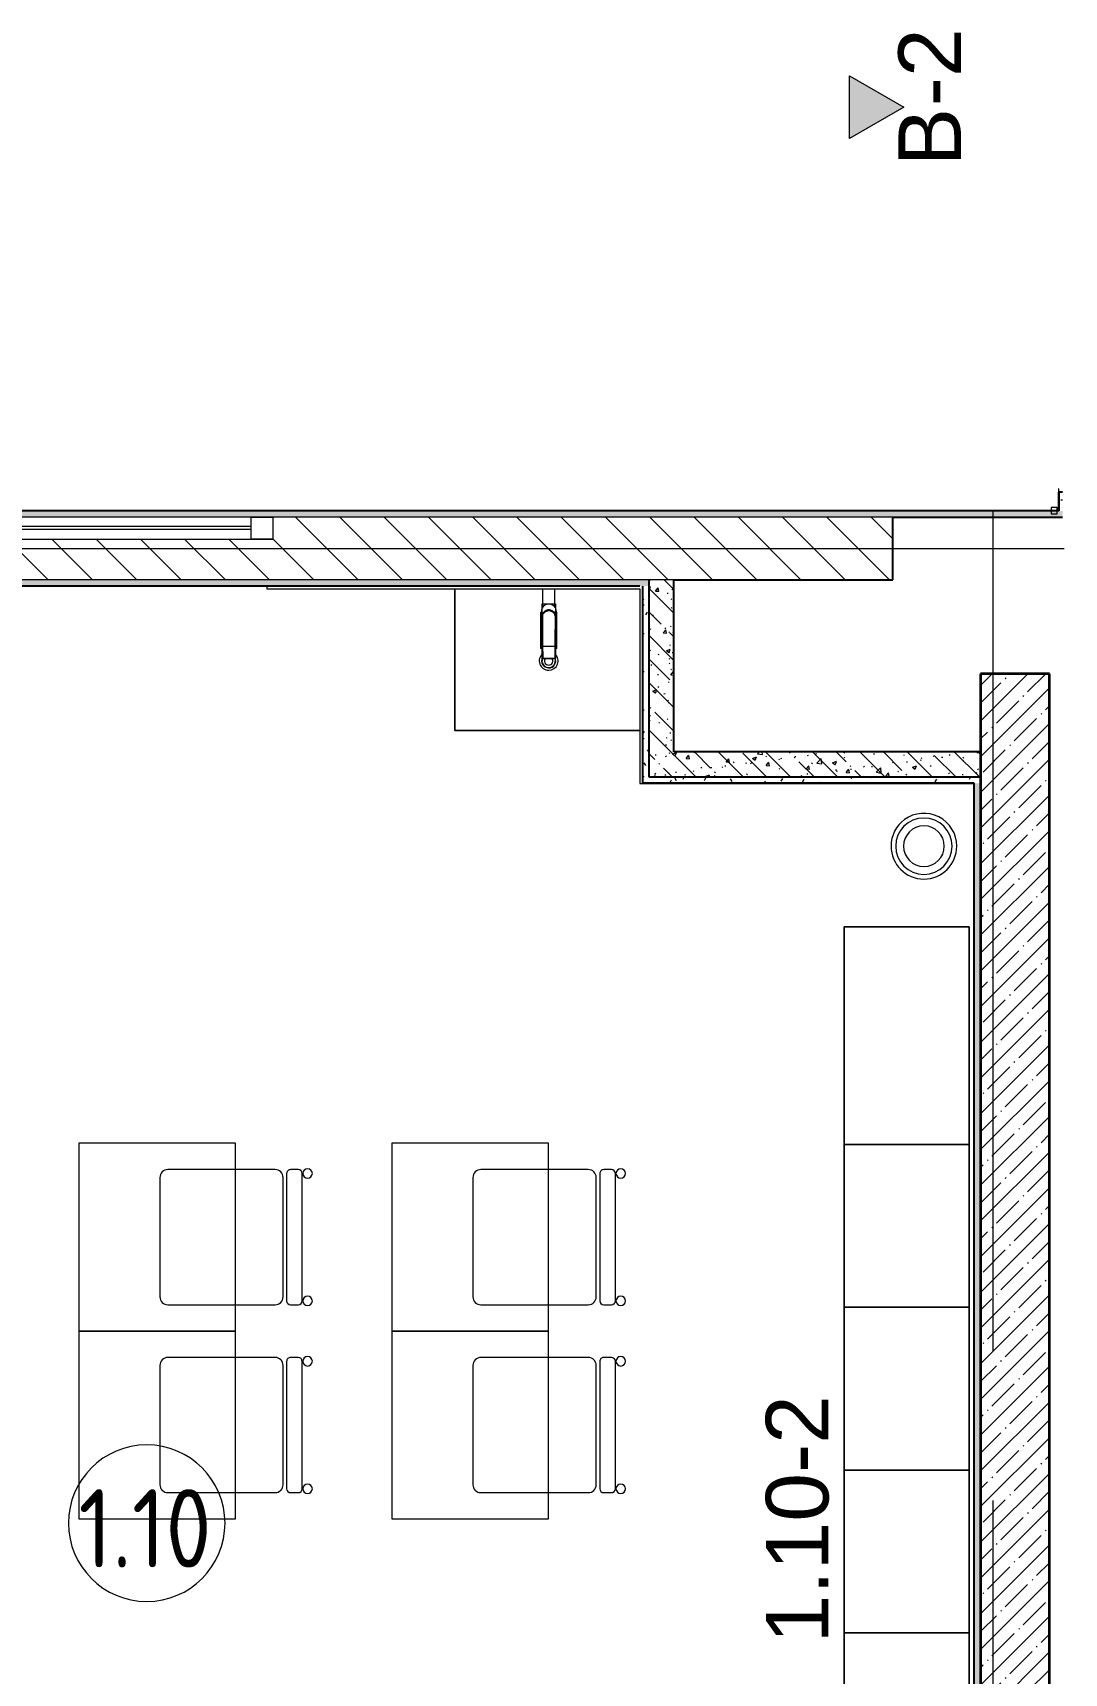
# Model space of a CAD drawing. Header units: millimetres. Extents: x 855 to 55293, y -2351 to 9447.
# Drawn here: x 15206 to 18500, y 4207 to 9447 of the extents above; entities that cross this region are included whole.
import ezdxf

# ---------------------------------------------------------------- set-up
doc = ezdxf.new("R2010")
doc.units = ezdxf.units.MM
doc.linetypes.add('Осевая', pattern=[3175, 635, -476.25, 1587.5, -476.25])
for name, color, linetype, lineweight in [('0-1', 7, 'Continuous', 9), ('A-AREA-IDEN', 7, 'Continuous', 9), ('A-GLAZ', 7, 'Continuous', 9), ('A-GLAZ-1', 7, 'Continuous', 13), ('A-WALL', 7, 'Continuous', 9), ('G-ANNO-SYMB', 7, 'Continuous', 9), ('I-WALL', 7, 'Continuous', 9), ('P-SANR-FIXT', 7, 'Continuous', 9), ('P-SANR-FIXT-1', 7, 'Continuous', 13), ('Оси', 7, 'Continuous', 9), ('Оси-2', 7, 'Осевая', 9)]:
    doc.layers.add(name, color=color, linetype=linetype, lineweight=lineweight)
for name, color, linetype, lineweight, true_color in [('A-WALL-2', 7, 'Continuous', 25, 0x3c3c3c), ('A-WALL-3', 7, 'Continuous', 35, 0x3c3c3c), ('A-WALL-FNSH-1', 7, 'Continuous', 13, 0x3c3c3c), ('I-FURN-1', 7, 'Continuous', 9, 0xf0f0f0)]:
    doc.layers.add(name, color=color, linetype=linetype, lineweight=lineweight, true_color=true_color)
doc.styles.add('Arial_1', font='arial.ttf', dxfattribs={"height": 200})
doc.styles.add('GOST Common_4', font='GOST_Common.ttf', dxfattribs={"width": 0.9, "height": 250})
pattern_1 = [(135, (-20037.1, 0), (-75.43415, -75.43415), [106.68, -17.78, 3.556, -17.78]), (135, (-20037.1, 75.39), (-75.43415, -75.43415), []), (50, (-20037.1, 0), (127.52922, -11.15758), [13.335, -146.685]), (355, (-20037.1, 0), (-24.66966, 133.74002), [10.668, -117.348]), (100.451, (-20026.47, -0.93), (102.85973, 122.58178), [11.333, -124.663]), (46.184, (-20037.1, 35.56), (189.75516, -29.43036), [20.002, -220.027]), (96.636, (-20021.29, 33.1), (166.1822, 173.1996), [17, -186.995]), (351.184, (-20037.1, 35.56), (166.1839, 173.1976), [16.002, -176.022]), (21, (-20019.32, 26.67), (106.13027, -71.58603), [13.335, -146.685]), (326, (-20019.32, 26.67), (43.26188, 128.93175), [10.668, -117.348]), (71.451, (-20010.48, 20.7), (149.39198, 57.34505), [11.333, -124.663]), (37.5, (-20037.1, 0), (2.16223, 59.18836), [3.353, -112.573, 3.353, -115.773, -117.793]), (37.5, (-20037.1, 0), (2.16223, 59.18836), [-235.052, 3.353, -114.44]), (7.5, (-20037.1, 0), (46.77386, 70.12615), [3.353, -64.567, 3.353, -109.906, -44.894]), (7.5, (-20037.1, 0), (46.77386, 70.12615), [-181.178, 3.353, -41.542]), (327.5, (-20076.75, 0), (94.91367, -4.010093), [3.353, -41.097, 3.353, -135.331, -184.023]), (327.5, (-20076.75, 0), (94.91367, -4.010093), [-183.134, 3.353, -180.67]), (317.5, (-20094.53, 0), (103.69057, 17.79882), [3.353, -54.432, 3.353, -88.748, -130.683]), (317.5, (-20094.53, 0), (103.69057, 17.79882), [-149.885, 3.353, -127.33])]
pattern_2 = [(0, (-20037.1, 0), (121.92, 30.48), [10.058, -81.382, 10.058, -81.382, -487.68]), (0, (-20037.1, 0), (121.92, 30.48), [-182.88, 10.058, -172.822, 10.058, -81.382, -213.36]), (0, (-20037.1, 0), (121.92, 30.48), [-457.2, 10.058, -50.902, 10.058, -142.342]), (120, (-19991.38, 15.24), (-87.356454, 90.345817), [10.058, -81.382, 10.058, -81.382, -487.68]), (120, (-19991.38, 15.24), (-87.356454, 90.345817), [-182.88, 10.058, -172.822, 10.058, -81.382, -213.36]), (120, (-19991.38, 15.24), (-87.356454, 90.345817), [-457.2, 10.058, -50.902, 10.058, -142.342]), (240, (-19976.14, 76.2), (-34.563546, -120.825817), [10.058, -81.382, 10.058, -81.382, -487.68]), (240, (-19976.14, 76.2), (-34.563546, -120.825817), [-182.88, 10.058, -172.822, 10.058, -81.382, -213.36]), (240, (-19976.14, 76.2), (-34.563546, -120.825817), [-457.2, 10.058, -50.902, 10.058, -142.342])]

# ---------------------------------------------------------------- blocks, each defined once
blk = doc.blocks.new('Стол базовый прямоугольный - 1_7а-25476368-План разверток пом_ 1_10_ Этаж 1')
at = {"layer": 'I-FURN-1'}
for p, q in [((250, 300), (-250, 300)), ((-250, 300), (-250, -300)), ((250, -300), (250, 300)), ((-250, -300), (250, -300))]:
    blk.add_line(p, q, dxfattribs=at)
blk = doc.blocks.new('Стул Breuer - 1_9а-V6-План разверток пом_ 1_10_ Этаж 1')
at = {"layer": 'I-FURN-1'}
for p, q in [((-215.9, 215.9), (-215.9, 0)), ((190.5, 241.3), (-190.5, 241.3)), ((215.9, 0), (215.9, 215.9)), ((-215.9, 0), (-215.9, -127)), ((215.9, -127), (215.9, 0)), ((-190.5, -152.4), (190.5, -152.4)), ((-215.9, -176.2), (-215.9, -200.8)), ((203.2, -163.5), (-203.2, -163.5)), ((215.9, -200.8), (215.9, -176.2)), ((-203.2, -213.5), (203.2, -213.5))]:
    blk.add_line(p, q, dxfattribs=at)
for centre, radius, start, end in [((-190.5, 215.9), 25.4, 90, 180), ((190.5, 215.9), 25.4, 0, 90), ((-190.5, -127), 25.4, 180, 270), ((190.5, -127), 25.4, 270, 360), ((-203.2, -176.2), 12.7, 90, 180), ((-203.2, -200.8), 12.7, 180, 270), ((203.2, -176.2), 12.7, 360, 90), ((203.2, -200.8), 12.7, 270, 360), ((-203.5, -230.6), 15.1, 360, 180), ((-203.5, -230.6), 15.1, 180, 360), ((203.7, -230.6), 15.1, 360, 180), ((203.7, -230.6), 15.1, 180, 360)]:
    blk.add_arc(centre, radius, start, end, dxfattribs=at)
blk = doc.blocks.new('мусорная корзина - Round_ Metal-30590745-План разверток пом_ 1_10_ Этаж 1')
at = {"layer": 'P-SANR-FIXT'}
for radius, start, end in [(105, 0, 125.9128), (105, 126, 180), (90, 360, 180), (65, 0, 180), (105, 180, 360), (90, 180, 360), (65, 180, 360)]:
    blk.add_arc((0, 0), radius, start, end, dxfattribs=at)
blk = doc.blocks.new('сифон - Для раковины-30649641-План разверток пом_ 1_10_ Этаж 1')
at = {"layer": 'P-SANR-FIXT'}
for p, q in [((155.7, 26), (39, 26)), ((39, 19.3), (39, 26)), ((155.7, 26), (155.7, 22.5)), ((39, -26), (39, -20.5)), ((39, -26), (155.7, -26)), ((155.7, -15.2), (155.7, -16.4)), ((155.7, -23.3), (155.7, -26))]:
    blk.add_line(p, q, dxfattribs=at)
for start, end in [(40.016, 180), (180, 317.6071)]:
    blk.add_arc((0, 0), 30, start, end, dxfattribs=at)
at = {"layer": 'P-SANR-FIXT-1'}
for p, q in [((49, 20), (21.9, 20)), ((56, 20), (49, 20)), ((97.7, 20), (56, 20)), ((141.2, 20), (108.4, 20)), ((145.6, 20), (142.3, 20)), ((230, 20), (168.5, 20)), ((145.8, -20), (149.8, -20)), ((170.4, -20), (230, -20))]:
    blk.add_line(p, q, dxfattribs=at)
for radius, start, end in [(22.5, 62.0011, 180), (22.5, 180, 292.9605), (21.5, 66.0072, 180), (21.5, 180, 288), (13.3, 53.6292, 180), (13.3, 180, 305.4895)]:
    blk.add_arc((0, 0), radius, start, end, dxfattribs=at)
blk = doc.blocks.new('смеситель для раковины - Default-30607276-План разверток пом_ 1_10_ Этаж 1')
at = {"layer": '0-1'}
for p, q in [((-20.7, -16.7), (-20.7, -17.2)), ((20.8, -17.2), (20.8, -16.7)), ((22.8, -3), (21.8, -15.6)), ((-20.4, -97.4), (-20.3, -110)), ((20.3, -110), (20.4, -97.4)), ((-19.8, -111.8), (19.8, -111.8)), ((-19.8, -151.6), (19.7, -151.6))]:
    blk.add_line(p, q, dxfattribs=at)
at = {"layer": '0-1', "flags": 128}
for points in [[(12.1, 0.1), (14.4, -1.7), (18.1, -6.1), (20.4, -11.5), (21.2, -17.2), (21.2, -36.2), (21.1, -56), (21, -111.4)], [(-21.8, -15.6), (-22.1, -11.2), (-22.8, -3)], [(-18.9, -7.6), (-20, -10.3), (-20.8, -13.1), (-21.1, -18.6), (-21.1, -48.6), (-21.1, -93.2)], [(-20.7, -150.6), (-20.7, -150.5), (-20.7, -150.2), (-20.7, -149.8), (-20.7, -149.1), (-20.7, -148.1), (-20.7, -147.4), (-20.7, -146.4), (-20.7, -144.9), (-20.8, -144), (-20.8, -120.4), (-21.1, -93.2)], [(20.8, -150.7), (20.8, -150.6), (20.7, -150.3), (20.7, -149.8), (20.7, -149), (20.8, -147.8), (20.8, -146.9), (20.8, -145.1), (20.8, -142.9), (20.9, -128.2), (21.1, -55.9), (21.1, -88)], [(-19.8, -111.8), (-19.9, -111.8), (-20, -111.8), (-20.1, -111.8), (-20.1, -111.7), (-20.2, -111.7), (-20.3, -111.6), (-20.3, -111.5), (-20.3, -111.5), (-20.3, -111.4), (-20.3, -111.4), (-20.3, -111.4), (-20.3, -111.3), (-20.3, -111.2), (-20.3, -111), (-20.3, -110.8), (-20.3, -110.6), (-20.3, -110.3), (-20.3, -110)], [(20.9, -146.2), (20.9, -147.7), (20.8, -148.8), (20.8, -149.8), (20.8, -150.4), (20.7, -151.2), (20.6, -151.3), (20.5, -151.4), (20.4, -151.5), (20.2, -151.6), (20, -151.6), (19.7, -151.6)], [(20.3, -110), (20.3, -110.3), (20.3, -110.5), (20.3, -110.8), (20.3, -111), (20.3, -111.1), (20.3, -111.3), (20.3, -111.5), (20.3, -111.5), (20.3, -111.5), (20.2, -111.6), (20.2, -111.7), (20.1, -111.7), (20.1, -111.8), (19.8, -111.8)]]:
    blk.add_lwpolyline(points, dxfattribs=at)
at = {"layer": 'P-SANR-FIXT'}
for p, q in [((-21, -151.6), (-21, 23)), ((-21, 23), (21, 23)), ((0.6, 2.8), (-0.6, 2.8)), ((21, 23), (21, -151.6)), ((-20.8, -19.8), (-21, -19.9)), ((-20.8, -19.8), (-20.4, -22)), ((20.4, -11.1), (19.7, -12.3)), ((20.4, -22), (20.8, -19.8)), ((20.8, -19.8), (20.9, -18.5)), ((20.8, -19.8), (21, -19.9)), ((21.1, -18.4), (20.9, -18.4)), ((22.9, -0.9), (22.5, -5)), ((21, -151.6), (-21, -151.6)), ((-19.8, -111.7), (-19.7, -144)), ((19.7, -144), (19.8, -111.7))]:
    blk.add_line(p, q, dxfattribs=at)
at = {"layer": 'P-SANR-FIXT', "flags": 128}
for points in [[(11.1, -0.4), (9.8, 0.4), (6.1, 1.8), (2.1, 2.5), (-2.1, 2.5), (-6.1, 1.8), (-9.8, 0.4), (-13.1, -1.6), (-15.9, -4.1)], [(-0.6, 3.9), (-0.3, 3.9), (-0.1, 3.9), (0.1, 3.9), (0.3, 3.9), (0.6, 3.9)], [(-21.1, -16.4), (-21.1, -16.8), (-21.1, -17.2), (-21.1, -17.6), (-21.1, -18), (-21.1, -18.4)], [(-21.1, -88.1), (-20.9, -138.9), (-20.9, -145.3), (-20.8, -150.2), (-20.7, -149.4), (-20.7, -143.7), (-20.8, -118.3), (-21, -67.6), (-21.1, -42.2), (-21.1, -16.9)], [(-20.9, -18.5), (-20.9, -18.5), (-21, -18.5), (-21, -18.6), (-21, -18.6), (-21.1, -18.6), (-21.1, -18.6), (-21.1, -18.6)], [(-20.9, -18.5), (-20.9, -19.2), (-20.8, -19.8)], [(15.9, -4.1), (13.1, -1.6), (11.5, -0.5)], [(21.1, -16.9), (21.1, -42.2), (21, -67.6), (20.8, -118.3), (20.7, -143.7), (20.7, -149.4), (20.8, -150.2), (20.9, -145.3), (20.9, -138.9), (21.1, -88.1)], [(21.1, -18.4), (21.1, -18), (21.1, -17.6), (21.1, -17.2), (21.1, -16.8), (21.1, -16.4)], [(21.8, -15.2), (22.1, -10.8), (22.3, -7.9), (22.5, -5.6), (22.7, -3.2), (22.9, -0.9)], [(-19.9, -145.2), (-19.9, -133.8), (-20, -122.4), (-20, -111), (-20.1, -99.6), (-20.1, -88.1)], [(20.1, -88.1), (20.1, -94.5), (20.1, -100.8), (20, -107.2), (20, -113.5), (20, -119.9), (20, -126.2), (19.9, -132.6), (19.9, -138.9), (19.9, -145.2)]]:
    blk.add_lwpolyline(points, dxfattribs=at)
at = {"layer": 'P-SANR-FIXT'}
for centre, major_axis, ratio, start_param, end_param in [((0, -17.2), (20.8, 0), 0.98634, 0.924777, 2.669203), ((0, -16.7), (20.8, 0), 0.98634, 1.475706, 2.006619), ((0, -16.7), (20.8, 0), 0.98634, 1.175826, 1.349386), ((0, -17.2), (-20.8, 0), 0.98634, 5.983401, 6.283185), ((0, -16.7), (20.8, 0), 0.98634, 2.911123, 3.141593), ((0, -17.2), (20.8, 0), 0.98634, 3.141593, 3.245131), ((0, -16.7), (20.8, 0), 0.98634, 2.513274, 2.712058), ((0, -16.7), (20.8, 0), 0.98634, 2.199532, 2.288423), ((0, -16.7), (20.8, 0), 0.98634, 0.436433, 0.906939), ((0, -17.2), (20.8, 0), 0.98634, 0.478372, 0.784046), ((0, -17.2), (20.8, 0), 0.98634, 0, 0.299784), ((0, -16.7), (20.8, 0), 0.98634, 0, 0.187265), ((0, -17.2), (20.8, 0), 0.98634, 6.179646, 6.283185), ((-19.8, -109.7), (0.5, 0.002), 0.095848, 1.570429, 3.124299), ((19.8, -109.7), (-0.5, 0.002), 0.095846, 3.158887, 4.712983)]:
    blk.add_ellipse(centre, major_axis=major_axis, ratio=ratio, start_param=start_param, end_param=end_param, dxfattribs=at)
for points, knots in [([(-22.9, -0.3), (-22.9, 2.5), (-22.3, 6.4), (-20, 11.4), (-17.7, 14.7), (-14.9, 17.6), (-11.6, 20), (-7.9, 21.7), (-4.5, 22.6), (-1.5, 23), (1.9, 23), (6, 22.4), (10, 20.8), (12.8, 19.1), (14.8, 17.5), (16.7, 15.8), (18.8, 13.3), (21.9, 8.1), (22.9, 3.2), (22.9, -0.3)], [0, 0, 0, 0, 0.111111, 0.166667, 0.222222, 0.277778, 0.333333, 0.388889, 0.444444, 0.479167, 0.513889, 0.583333, 0.652778, 0.6875, 0.722222, 0.756944, 0.791667, 0.861111, 1, 1, 1, 1]), ([(-21.1, -16.9), (-21.1, -15.9), (-21, -14.3), (-20.6, -12.1), (-20.1, -10.6), (-19.6, -9), (-18.7, -7.1), (-17.3, -4.8), (-15.2, -2.3), (-12.8, -0.2), (-10, 1.5), (-7, 2.8), (-3.8, 3.7), (-1.6, 3.9), (-0.6, 3.9)], [0, 0, 0, 0, 0.1, 0.15, 0.2, 0.25, 0.3, 0.4, 0.5, 0.6, 0.7, 0.8, 0.9, 1, 1, 1, 1]), ([(21.1, -16.4), (21.1, -16), (21, -15.1), (20.8, -13.8), (20.6, -12.6), (20.3, -11.7), (20.2, -11.2), (20, -10.9), (19.9, -10.5), (19.7, -9.9), (19.3, -9), (18.6, -7.6), (17.7, -6.2), (17, -5.2), (16.4, -4.5), (15.8, -3.8), (15, -3), (13.9, -2), (12.7, -1.2), (11.7, -0.5), (10.9, -0.1), (10.1, 0.3), (9, 0.9), (6.9, 1.7), (2.6, 2.8), (-2.6, 2.8), (-6.9, 1.7), (-9.2, 0.7), (-11.2, -0.2), (-13.2, -1.5), (-14.9, -2.9), (-16.1, -4.2), (-17.3, -5.5), (-18.5, -7.2), (-19.6, -9.3), (-20.7, -12.4), (-21.1, -14.8), (-21.1, -16.4)], [0, 0, 0, 0, 0.027778, 0.055556, 0.083333, 0.097222, 0.104167, 0.111111, 0.118056, 0.125, 0.138889, 0.166667, 0.194444, 0.208333, 0.222222, 0.236111, 0.25, 0.277778, 0.305556, 0.319444, 0.333333, 0.347222, 0.361111, 0.388889, 0.444444, 0.555556, 0.611111, 0.638889, 0.666667, 0.708333, 0.75, 0.770833, 0.791667, 0.833333, 0.875, 0.916667, 1, 1, 1, 1]), ([(-0.6, 2.8), (-0.6, 2.9), (-0.6, 3.2), (-0.6, 3.6), (-0.6, 3.8), (-0.6, 3.9), (-0.6, 3.9)], [0, 0, 0, 0, 0.363636, 0.545455, 0.727273, 1, 1, 1, 1]), ([(0.6, 3.9), (2.7, 3.9), (7.1, 3.1), (12.9, 0), (16.7, -3.9), (19, -7.6), (20.2, -10.6), (21, -13.7), (21.1, -15.9), (21.1, -16.9)], [0, 0, 0, 0, 0.2, 0.4, 0.6, 0.7, 0.8, 0.9, 1, 1, 1, 1]), ([(0.6, 2.8), (0.6, 2.9), (0.6, 3.2), (0.6, 3.6), (0.6, 3.8), (0.6, 3.9), (0.6, 3.9)], [0, 0, 0, 0, 0.363636, 0.545455, 0.727273, 1, 1, 1, 1]), ([(-22.9, -0.9), (-22.9, -1.5), (-22.8, -2.5), (-22.7, -3.8), (-22.6, -4.8), (-22.5, -5.7), (-22.4, -6.6), (-22.3, -7.5), (-22.2, -8.7), (-22.1, -10.1), (-22, -12.1), (-21.9, -13.9), (-21.8, -15.2)], [0, 0, 0, 0, 0.166667, 0.25, 0.333333, 0.416667, 0.5, 0.583333, 0.666667, 0.75, 0.833333, 1, 1, 1, 1]), ([(-21.8, -15.2), (-21.8, -16.2), (-21.7, -18.4), (-21.6, -22.6), (-21.5, -27.6), (-21.4, -33.2), (-21.4, -38.3), (-21.3, -42.6), (-21.3, -45.9), (-21.3, -49.3), (-21.3, -52.8), (-21.2, -55.7), (-21.2, -58), (-21.2, -59.8), (-21.2, -61.5), (-21.2, -63.9), (-21.2, -66.8), (-21.2, -70.4), (-21.2, -73.9), (-21.1, -77.5), (-21.1, -82.2), (-21.1, -85.7), (-21.1, -88.1)], [0, 0, 0, 0, 0.083333, 0.166667, 0.25, 0.333333, 0.416667, 0.458333, 0.5, 0.541667, 0.583333, 0.625, 0.645833, 0.666667, 0.6875, 0.708333, 0.75, 0.791667, 0.833333, 0.875, 0.916667, 1, 1, 1, 1]), ([(-21.1, -18.4), (-21.1, -19.2), (-21.1, -20.8), (-21.1, -23.1), (-21.1, -25), (-21, -26.5), (-21, -27.6), (-21, -28.6), (-21, -30), (-21, -31.7), (-21, -33.4), (-21, -34.6), (-20.9, -35.2), (-20.9, -35.7), (-20.9, -36.3), (-20.9, -36.9), (-20.9, -38.1), (-20.9, -39.8), (-20.9, -41.4), (-20.8, -42.8), (-20.8, -44.1), (-20.8, -45.8), (-20.8, -48.6), (-20.7, -53.5), (-20.6, -60.7), (-20.6, -68.9), (-20.5, -76.5), (-20.5, -85.7), (-20.4, -92.7), (-20.4, -97.4)], [0, 0, 0, 0, 0.027778, 0.055556, 0.083333, 0.097222, 0.111111, 0.125, 0.138889, 0.166667, 0.194444, 0.208333, 0.215278, 0.222222, 0.229167, 0.236111, 0.25, 0.277778, 0.305556, 0.319444, 0.333333, 0.361111, 0.388889, 0.444444, 0.555556, 0.666667, 0.75, 0.833333, 1, 1, 1, 1]), ([(-21.1, -18.6), (-21.1, -18.7), (-21.1, -18.9), (-21.1, -19.2), (-21, -19.5), (-21, -19.7), (-21, -19.9)], [0, 0, 0, 0, 0.333333, 0.5, 0.666667, 1, 1, 1, 1]), ([(-20.6, -41.3), (-20.6, -41.2), (-20.7, -40.7), (-20.7, -40.1), (-20.8, -39.3), (-20.9, -38.5), (-20.9, -37.4), (-21, -35.5), (-21, -33.1), (-21, -30.9), (-20.9, -29.4), (-20.9, -28.7), (-20.9, -28.1), (-20.9, -27.6), (-20.9, -26.9), (-20.9, -25.6), (-20.9, -23.9), (-20.9, -21.9), (-21, -20.5), (-21, -19.9)], [0.6742747, 0.6742747, 0.6742747, 0.6742747, 0.6785714, 0.6964286, 0.7053571, 0.7142857, 0.7321429, 0.75, 0.7857143, 0.8214286, 0.8392857, 0.8482143, 0.8571429, 0.8660714, 0.875, 0.8928571, 0.9285714, 0.9642857, 1, 1, 1, 1]), ([(-20, -10.9), (-20.1, -11.4), (-20.5, -12.6), (-20.7, -13.9), (-20.8, -14.6)], [0, 0, 0, 0, 0.4, 1, 1, 1, 1]), ([(-19.9, -97.4), (-19.9, -90.5), (-20, -78.4), (-20.1, -67), (-20.2, -60.5), (-20.2, -57.1), (-20.3, -54.8), (-20.3, -52.7), (-20.3, -50.8), (-20.3, -49.3), (-20.3, -48.2), (-20.4, -47.6), (-20.4, -47), (-20.4, -46.5), (-20.5, -45.9), (-20.5, -44.9), (-20.5, -44.1), (-20.5, -43.6)], [0, 0, 0, 0, 0.1428571, 0.2857143, 0.3571429, 0.3928571, 0.4285714, 0.4642857, 0.5, 0.5357143, 0.5535714, 0.5625, 0.5714286, 0.5803571, 0.5892857, 0.6071429, 0.6334797, 0.6334797, 0.6334797, 0.6334797]), ([(-15.9, -4.1), (-16.7, -5), (-18.4, -7.2), (-19.5, -9.5), (-20, -10.9)], [0, 0, 0, 0, 0.444444, 1, 1, 1, 1]), ([(20, -10.9), (19.6, -9.8), (18.5, -7.4), (17, -5.2), (15.9, -4.1)], [0, 0, 0, 0, 0.444444, 1, 1, 1, 1]), ([(20.7, -37.5), (20.7, -37.9), (20.6, -38.5), (20.5, -39.2), (20.5, -40), (20.4, -41.3), (20.4, -43), (20.4, -44.6), (20.4, -45.8), (20.4, -46.4), (20.4, -46.9), (20.4, -47.4), (20.4, -48.1), (20.3, -49.2), (20.3, -50.7), (20.3, -52.6), (20.3, -54.6), (20.3, -57), (20.2, -60.3), (20.1, -66.9), (20, -78.4), (19.9, -90.5), (19.9, -97.4)], [0.2698282, 0.2698282, 0.2698282, 0.2698282, 0.2857143, 0.2946429, 0.3035714, 0.3214286, 0.3571429, 0.3928571, 0.4107143, 0.4196429, 0.4285714, 0.4375, 0.4464286, 0.4642857, 0.5, 0.5357143, 0.5714286, 0.6071429, 0.6428571, 0.7142857, 0.8571429, 1, 1, 1, 1]), ([(20.8, -14.6), (20.7, -14.1), (20.5, -12.8), (20.2, -11.6), (20, -10.9)], [0, 0, 0, 0, 0.444444, 1, 1, 1, 1]), ([(20.4, -97.4), (20.4, -91.1), (20.5, -81.8), (20.6, -69.7), (20.7, -60), (20.7, -52.6), (20.8, -47.4), (20.8, -45.2), (20.8, -43.5), (20.9, -41.8), (20.9, -39.8), (20.9, -37.7), (20.9, -36.2), (20.9, -35.4), (21, -34.1), (21, -32.6), (21, -31), (21, -29.7), (21, -28.6), (21, -27.7), (21, -26.8), (21.1, -25.6), (21.1, -22.9), (21.1, -20.4), (21.1, -18.4)], [0, 0, 0, 0, 0.222222, 0.333333, 0.444444, 0.583333, 0.618056, 0.652778, 0.670139, 0.6875, 0.722222, 0.756944, 0.774306, 0.782986, 0.791667, 0.826389, 0.84375, 0.861111, 0.878472, 0.887153, 0.895833, 0.913194, 0.930556, 1, 1, 1, 1]), ([(21, -19.9), (21, -20.5), (21, -21.9), (20.9, -23.9), (20.9, -25.6), (20.9, -26.8), (20.9, -27.5), (20.9, -28.3), (20.9, -29.2), (20.9, -30.9), (20.9, -32.5), (20.9, -33.6), (20.9, -33.9)], [0, 0, 0, 0, 0.0357143, 0.0714286, 0.1071429, 0.125, 0.1339286, 0.1428571, 0.1607143, 0.1785714, 0.2142857, 0.2233019, 0.2233019, 0.2233019, 0.2233019]), ([(21.1, -88.1), (21.1, -85.1), (21.1, -80.6), (21.2, -74.5), (21.2, -69.9), (21.2, -65.1), (21.2, -60), (21.2, -55.1), (21.3, -50.9), (21.3, -47.5), (21.3, -44.7), (21.3, -42.6), (21.4, -41), (21.4, -39.8), (21.4, -38.7), (21.4, -37.3), (21.4, -35.8), (21.4, -34.1), (21.5, -32.1), (21.5, -29.7), (21.5, -27), (21.6, -24.6), (21.7, -21.6), (21.7, -18.3), (21.8, -16.1), (21.8, -15.2)], [0, 0, 0, 0, 0.071429, 0.107143, 0.142857, 0.178571, 0.214286, 0.25, 0.285714, 0.321429, 0.357143, 0.392857, 0.410714, 0.428571, 0.446429, 0.464286, 0.5, 0.535714, 0.571429, 0.625, 0.678571, 0.732143, 0.785714, 0.892857, 1, 1, 1, 1]), ([(21, -86.6), (20.9, -86.7), (20.9, -86.8), (20.9, -87), (20.8, -87.2), (20.7, -87.5), (20.6, -87.8), (20.5, -88), (20.4, -88.2), (20.3, -88.3), (20.2, -88.2), (20.1, -88.1)], [0.4, 0.4, 0.4, 0.4, 0.4375, 0.5, 0.6, 0.65, 0.7, 0.75, 0.79375, 0.875, 1, 1, 1, 1]), ([(-19.8, -151.6), (-19.8, -151.6), (-19.8, -151.4), (-19.8, -149.5), (-19.9, -146.7), (-19.9, -145.2)], [0.5274141, 0.5274141, 0.5274141, 0.5274141, 0.6, 0.8, 1, 1, 1, 1]), ([(-19.8, -109.7), (-19.8, -110.1), (-19.8, -110.9), (-19.8, -111.7), (-19.8, -111.8), (-19.8, -111.8)], [0, 0, 0, 0, 0.2, 0.4, 0.5304452, 0.5304452, 0.5304452, 0.5304452]), ([(-19.7, -144), (-19.7, -145.5), (-19.7, -148.5), (-19.7, -151.2), (-19.7, -151.6), (-19.8, -151.6)], [0, 0, 0, 0, 0.2, 0.4, 0.5271653, 0.5271653, 0.5271653, 0.5271653]), ([(19.7, -151.6), (19.7, -151.6), (19.7, -151.6), (19.7, -151.2), (19.7, -150), (19.7, -148.3), (19.7, -146.2), (19.7, -144.8), (19.7, -144)], [0.4725879, 0.4725879, 0.4725879, 0.4725879, 0.5, 0.6, 0.7, 0.8, 0.9, 1, 1, 1, 1]), ([(19.9, -145.2), (19.9, -146), (19.9, -147.4), (19.8, -149.3), (19.8, -150.7), (19.8, -151.5), (19.8, -151.6), (19.7, -151.6)], [0, 0, 0, 0, 0.1, 0.2, 0.3, 0.4, 0.4724791, 0.4724791, 0.4724791, 0.4724791]), ([(19.8, -111.8), (19.8, -111.8), (19.8, -111.7), (19.8, -110.9), (19.8, -110.1), (19.8, -109.7)], [0.4695252, 0.4695252, 0.4695252, 0.4695252, 0.6, 0.8, 1, 1, 1, 1])]:
    blk.add_open_spline(points, degree=3, knots=knots, dxfattribs=at)
for points in [[(-20.7, -19.9), (-20.7, -17.5), (-19.9, -12.6), (-16.3, -6), (-10.7, -1.1), (-3.7, 1.6), (3.8, 1.6), (10.7, -1.1), (16.3, -6), (19.9, -12.6), (20.7, -17.5), (20.7, -19.9)], [(-0.6, 2.8), (-1.4, 2.7), (-2.2, 2.7), (-3, 2.5)], [(-22.6, -4.9), (-22.8, -3.6), (-22.9, -2.2), (-22.9, -0.9)], [(-21.4, -18.8), (-21.7, -17.6), (-21.8, -16.4), (-21.8, -15.2)], [(-20.2, -22.3), (-20.6, -21.4), (-21, -20.5), (-21.2, -19.5)], [(-21.1, -18.5), (-21.1, -18.4), (-21, -18.4), (-20.9, -18.4)], [(-21, -19.9), (-20.9, -20.8), (-20.7, -21.7), (-20.4, -22.5)], [(-20.8, -14.6), (-20.8, -15.2), (-20.9, -16.5), (-20.9, -17.7), (-20.9, -18.3)], [(-19.4, -12.9), (-19.8, -12.3), (-20.1, -11.7), (-20.4, -11.1)], [(21.8, -15.2), (21.8, -17.6), (21.2, -20.1), (20.2, -22.3)], [(20.4, -22.5), (20.7, -21.7), (20.9, -20.8), (21, -19.9)], [(20.9, -18.4), (20.9, -17.8), (20.9, -16.5), (20.8, -15.2), (20.8, -14.6)], [(20.9, -18.5), (21, -18.5), (21.1, -18.5), (21.1, -18.5)], [(21, -19.9), (21, -19.8), (21, -19.6), (21.1, -19.4), (21.1, -19.2), (21.1, -18.9), (21.1, -18.7), (21.1, -18.6), (21.1, -18.5)], [(-20.8, -88.2), (-20.7, -88.2), (-20.5, -88.2), (-20.2, -88.1), (-20.1, -88.1)], [(-20.1, -88.1), (-20.1, -87.3), (-20.1, -86.5), (-20, -85.7)], [(20, -85.7), (20.1, -86.5), (20.1, -87.3), (20.1, -88.1)], [(-19.8, -111.8), (-19.8, -111.8), (-19.8, -111.8), (-19.8, -111.8)], [(19.8, -111.8), (19.8, -111.8), (19.8, -111.8), (19.8, -111.8)]]:
    blk.add_open_spline(points, degree=3, dxfattribs=at)
blk = doc.blocks.new('шкаф 1_112 - шкаф 1_112-V14-План разверток пом_ 1_10_ Этаж 1')
at = {"layer": 'I-FURN-1'}
for p, q in [((-400, 6070), (-400, 3295)), ((0, 6070), (-400, 6070)), ((0, 6070), (-400, 6070)), ((-400, 6070), (-400, 5375)), ((-400, 5375), (-400, 6070)), ((-400, 6070), (0, 6070)), ((0, 3295), (0, 6070)), ((0, 5375), (0, 6070)), ((0, 6070), (0, 5375)), ((-400, 5375), (0, 5375)), ((0, 5375), (-400, 5375)), ((-400, 5375), (-400, 4855)), ((-400, 4855), (-400, 5375)), ((-400, 5375), (0, 5375)), ((-400, 5375), (0, 5375)), ((0, 5375), (-400, 5375)), ((0, 4855), (0, 5375)), ((0, 5375), (0, 4855)), ((-400, 4855), (0, 4855)), ((-400, 4855), (0, 4855)), ((0, 4855), (-400, 4855)), ((0, 4855), (-400, 4855)), ((-400, 4855), (-400, 4335)), ((-400, 4335), (-400, 4855)), ((-400, 4855), (0, 4855)), ((0, 4335), (0, 4855)), ((0, 4855), (0, 4335)), ((-400, 4335), (0, 4335)), ((0, 4335), (-400, 4335)), ((-400, 4335), (-400, 3815)), ((-400, 3815), (-400, 4335)), ((-400, 4335), (0, 4335)), ((-400, 4335), (0, 4335)), ((0, 4335), (-400, 4335)), ((0, 3815), (0, 4335)), ((0, 4335), (0, 3815)), ((-400, 3815), (0, 3815)), ((-400, 3815), (0, 3815)), ((0, 3815), (-400, 3815)), ((0, 3815), (-400, 3815)), ((-400, 3815), (-400, 3295)), ((-400, 3295), (-400, 3815)), ((-400, 3815), (0, 3815)), ((0, 3295), (0, 3815)), ((0, 3815), (0, 3295))]:
    blk.add_line(p, q, dxfattribs=at)
blk = doc.blocks.new('120_Окно_СКБ_1Ст - 120_Окно_СКБ_1Ст 400х1200 EI30-24228909-План разверток пом_ 1_10_ Этаж 1')
at = {"layer": 'A-GLAZ'}
for p, q in [((600, 100), (-600, 100)), ((530, 70), (-530, 70)), ((530, 60), (-530, 60)), ((-600, 30), (600, 30))]:
    blk.add_line(p, q, dxfattribs=at)
at = {"layer": 'A-GLAZ-1'}
for p, q in [((-600, 30), (-600, 100)), ((-600, 100), (-530, 100)), ((-530, 100), (-530, 30)), ((530, 30), (530, 100)), ((530, 100), (600, 100)), ((600, 100), (600, 30)), ((-530, 30), (-600, 30)), ((600, 30), (530, 30))]:
    blk.add_line(p, q, dxfattribs=at)
blk = doc.blocks.new('Марка_Помещения - Номер-25198446-План разверток пом_ 1_10_ Этаж 1')
at = {"layer": 'A-AREA-IDEN'}
for start, end in [(360, 180), (180, 360)]:
    blk.add_arc((0, 0), 2.5, start, end, dxfattribs=at)
blk = doc.blocks.new('Фасад - Марка фасада_Указатель-25386507-План разверток пом_ 1_10_ Этаж 1')
at = {"layer": 'G-ANNO-SYMB'}
blk.add_hatch(color=256, dxfattribs=at).paths.add_polyline_path([(-1, 0), (0, 1.732), (1, 0), (0, 0)])
for p, q in [((0, 1.732), (-1, 0)), ((1, 0), (0, 1.732)), ((-1, 0), (0, 0)), ((0, 0), (1, 0))]:
    blk.add_line(p, q, dxfattribs=at)

msp = doc.modelspace()

# ---------------------------------------------------------------- hatches: boundary and pattern name
at = {"layer": 'I-WALL'}
h = msp.add_hatch(dxfattribs=at)
h.set_pattern_fill('FP_6', color=256, style=0, pattern_type=2)
h.set_pattern_definition(pattern_2)
h.paths.add_polyline_path([(18482.9, 7920), (18494.7, 7920.4), (18494.7, 7980), (18482.9, 7980), (18482.9, 7921)])
h = msp.add_hatch(dxfattribs=at)
h.set_pattern_fill('FP_6', color=256, style=0, pattern_type=2)
h.set_pattern_definition(pattern_2)
h.paths.add_polyline_path([(18494.7, 7900), (18494.7, 7920), (12672.9, 7920), (12672.9, 7900), (17952.9, 7900)])
h.paths.add_polyline_path([(10172.9, 7900), (10172.9, 7920), (9272.1, 7920), (9272.1, 7900)])
h = msp.add_hatch(dxfattribs=at)
h.set_pattern_fill('FP_2', color=256, style=0, pattern_type=2)
h.set_pattern_definition([(135, (-20037.1, 0), (-70.71068, -70.71068), [])])
h.paths.add_polyline_path([(17341.9, 7700), (17952.9, 7700), (17952.9, 7900), (15972.9, 7900), (15972.9, 7830), (14772.9, 7830), (14772.9, 7900), (13572.9, 7900), (13572.9, 7700), (17252.9, 7700)])
h = msp.add_hatch(dxfattribs=at)
h.set_pattern_fill('FP_6', color=256, style=0, pattern_type=2)
h.set_pattern_definition(pattern_2)
h.paths.add_polyline_path([(17172.9, 7680), (17172.9, 7700), (13592.9, 7700), (13592.9, 7680), (17152.9, 7680)])
h = msp.add_hatch(dxfattribs=at)
h.set_pattern_fill('FP_6', color=256, style=0, pattern_type=2)
h.set_pattern_definition(pattern_2)
h.paths.add_polyline_path([(17172.9, 7050), (17172.9, 7680), (17152.9, 7680), (17152.9, 7050)])
h = msp.add_hatch(dxfattribs=at)
h.set_pattern_fill('FP_5', color=256, style=0, pattern_type=2)
h.set_pattern_definition(pattern_1)
h.paths.add_polyline_path([(17252.9, 7070), (17252.9, 7700), (17172.9, 7700), (17172.9, 7070)])
h = msp.add_hatch(dxfattribs=at)
h.set_pattern_fill('FP_4', color=256, style=0, pattern_type=2)
h.set_pattern_definition([(45, (-20037.1, 0), (-57.02463, 57.02463), []), (45, (-19980.075, 0), (-57.02463, 57.02463), [100.806, -20.161, 3.353, -16.808])])
h.paths.add_polyline_path([(18232.9, 10), (18452.9, 10), (18452.9, 7400), (18232.9, 7400), (18232.9, 153.7)])
h = msp.add_hatch(dxfattribs=at)
h.set_pattern_fill('FP_5', color=256, style=0, pattern_type=2)
h.set_pattern_definition(pattern_1)
h.paths.add_polyline_path([(17252.9, 7070), (18232.9, 7070), (18232.9, 7150), (17252.9, 7150)])
h = msp.add_hatch(dxfattribs=at)
h.set_pattern_fill('FP_6', color=256, style=0, pattern_type=2)
h.set_pattern_definition(pattern_2)
h.paths.add_polyline_path([(17172.9, 7050), (18232.9, 7050), (18232.9, 7070), (17172.9, 7070)])
h = msp.add_hatch(dxfattribs=at)
h.set_pattern_fill('FP_6', color=256, style=0, pattern_type=2)
h.set_pattern_definition(pattern_2)
h.paths.add_polyline_path([(18232.9, 400), (18232.9, 7050), (18212.9, 7050), (18212.9, 400)])

# ---------------------------------------------------------------- linework, layer by layer
at = {"layer": 'A-WALL'}
for p, q in [((17952.9, 7900), (15972.9, 7900)), ((17252.9, 7700), (13592.9, 7700))]:
    msp.add_line(p, q, dxfattribs=at)
at = {"layer": 'A-WALL-2'}
for p, q in [((18494.7, 7980), (18482.9, 7980)), ((18482.9, 7980), (18482.9, 7920)), ((18482.9, 7921), (18482.9, 7980)), ((18482.9, 7920), (12672.9, 7920)), ((17952.9, 7700), (17952.9, 7900)), ((17952.9, 7900), (18494.7, 7900)), ((17144.9, 7680), (13592.9, 7680)), ((17152.9, 7680), (17152.9, 7050)), ((17172.9, 7700), (17172.9, 7070)), ((17252.9, 7150), (17252.9, 7700)), ((17252.9, 7700), (17952.9, 7700)), ((18232.9, 7150), (17252.9, 7150)), ((18212.9, 7050), (17152.9, 7050)), ((17172.9, 7070), (18232.9, 7070)), ((18212.9, 420), (18212.9, 7050))]:
    msp.add_line(p, q, dxfattribs=at)
at = {"layer": 'A-WALL-3'}
for p, q in [((18232.9, 7400), (18232.9, 10)), ((18452.9, 7400), (18232.9, 7400)), ((18452.9, 10), (18452.9, 7400))]:
    msp.add_line(p, q, dxfattribs=at)
at = {"layer": 'A-WALL-FNSH-1'}
for p, q in [((18482.9, 7990), (18481.9, 7990)), ((18481.9, 7990), (18481.9, 7921)), ((18482.9, 7980), (18482.9, 7990)), ((18481.9, 7921), (12672.9, 7921)), ((18477.9, 7931), (18457.9, 7931)), ((18457.9, 7931), (18457.9, 7911)), ((18477.9, 7911), (18477.9, 7931)), ((18457.9, 7911), (18477.9, 7911)), ((13593.9, 7679), (15952.9, 7679)), ((15952.9, 7679), (15952.9, 7680)), ((17144.9, 7050), (17144.9, 7049)), ((17144.9, 7049), (18211.9, 7049)), ((18211.9, 7049), (18211.9, 421))]:
    msp.add_line(p, q, dxfattribs=at)
at = {"layer": 'I-FURN-1'}
for p, q in [((16553.4, 7671), (16553.4, 7219)), ((16553.4, 7219), (16553.4, 7671)), ((16553.4, 7219), (17144.9, 7219)), ((17144.9, 7219), (16553.4, 7219))]:
    msp.add_line(p, q, dxfattribs=at)
at = {"layer": 'I-WALL'}
for p, q in [((17144.9, 7679), (15952.9, 7679)), ((15952.9, 7679), (15952.9, 7671)), ((15952.9, 7671), (17144.9, 7671)), ((17144.9, 7680), (17144.9, 7679)), ((17144.9, 7671), (17144.9, 7050))]:
    msp.add_line(p, q, dxfattribs=at)
at = {"layer": 'Оси'}
for p, q in [((18272.9, 5420), (18272.9, 7920)), ((15999.9, 7800), (18499.9, 7800))]:
    msp.add_line(p, q, dxfattribs=at)
at = {"layer": 'Оси-2'}
for p, q in [((10548.6, 7800), (15999.9, 7800)), ((18272.9, 948.9), (18272.9, 5420))]:
    msp.add_line(p, q, dxfattribs=at)

# ---------------------------------------------------------------- block references
at = {"layer": 'A-AREA-IDEN', "xscale": 99.99999999999993, "yscale": 99.99999999999993, "zscale": 99.99999999999993}
msp.add_blockref('Марка_Помещения - Номер-25198446-План разверток пом_ 1_10_ Этаж 1', (15569.7, 4686.6), dxfattribs=at)
at = {"layer": 'A-GLAZ'}
msp.add_blockref('120_Окно_СКБ_1Ст - 120_Окно_СКБ_1Ст 400х1200 EI30-24228909-План разверток пом_ 1_10_ Этаж 1', (15372.9, 7800), dxfattribs=at)
at = {"layer": 'G-ANNO-SYMB', "extrusion": (0, 0, -1), "xscale": 99.99999999999993, "yscale": 99.99999999999993, "zscale": 99.99999999999993, "rotation": 90.00000000000024}
msp.add_blockref('Фасад - Марка фасада_Указатель-25386507-План разверток пом_ 1_10_ Этаж 1', (-17814.5, 9209.6), dxfattribs=at)
at = {"layer": 'I-FURN-1'}
for name, p in [('шкаф 1_112 - шкаф 1_112-V14-План разверток пом_ 1_10_ Этаж 1', (18196.9, 521.2)), ('Стол базовый прямоугольный - 1_7а-25476368-План разверток пом_ 1_10_ Этаж 1', (15602.9, 5600)), ('Стол базовый прямоугольный - 1_7а-25476368-План разверток пом_ 1_10_ Этаж 1', (16602.9, 5600)), ('Стол базовый прямоугольный - 1_7а-25476368-План разверток пом_ 1_10_ Этаж 1', (15602.9, 5000)), ('Стол базовый прямоугольный - 1_7а-25476368-План разверток пом_ 1_10_ Этаж 1', (16602.9, 5000))]:
    msp.add_blockref(name, p, dxfattribs=at)
at = {"layer": 'I-FURN-1', "rotation": 89.99999999999959}
for p in [(15852.9, 5600), (16852.9, 5600), (15852.9, 5000), (16852.9, 5000)]:
    msp.add_blockref('Стул Breuer - 1_9а-V6-План разверток пом_ 1_10_ Этаж 1', p, dxfattribs=at)
at = {"layer": 'P-SANR-FIXT', "rotation": 89.99999999999972}
msp.add_blockref('сифон - Для раковины-30649641-План разверток пом_ 1_10_ Этаж 1', (16853.4, 7441), dxfattribs=at)
at = {"layer": 'P-SANR-FIXT'}
for name, p in [('смеситель для раковины - Default-30607276-План разверток пом_ 1_10_ Этаж 1', (16854, 7600)), ('мусорная корзина - Round_ Metal-30590745-План разверток пом_ 1_10_ Этаж 1', (18051.9, 6849))]:
    msp.add_blockref(name, p, dxfattribs=at)

# ---------------------------------------------------------------- texts
at = {"layer": 'A-AREA-IDEN', "insert": (15351.7, 4795.2), "char_height": 250, "width": 548.354, "attachment_point": 1, "style": 'GOST Common_4'}
msp.add_mtext('1.10', dxfattribs=at)
at = {"layer": 'G-ANNO-SYMB', "char_height": 200, "attachment_point": 1, "rotation": 90, "style": 'Arial_1'}
for s, insert, width in [('-2', (17970.3, 9212.6), 304.641), ('\\fArial|b0|i0|c204|p34|;В', (17970.3, 9020.8), 232.489), (' 1.10-2', (17547, 4225.5), 1074.261)]:
    msp.add_mtext(s, dxfattribs=dict(at, insert=insert, width=width))

doc.saveas('drawing.dxf')
